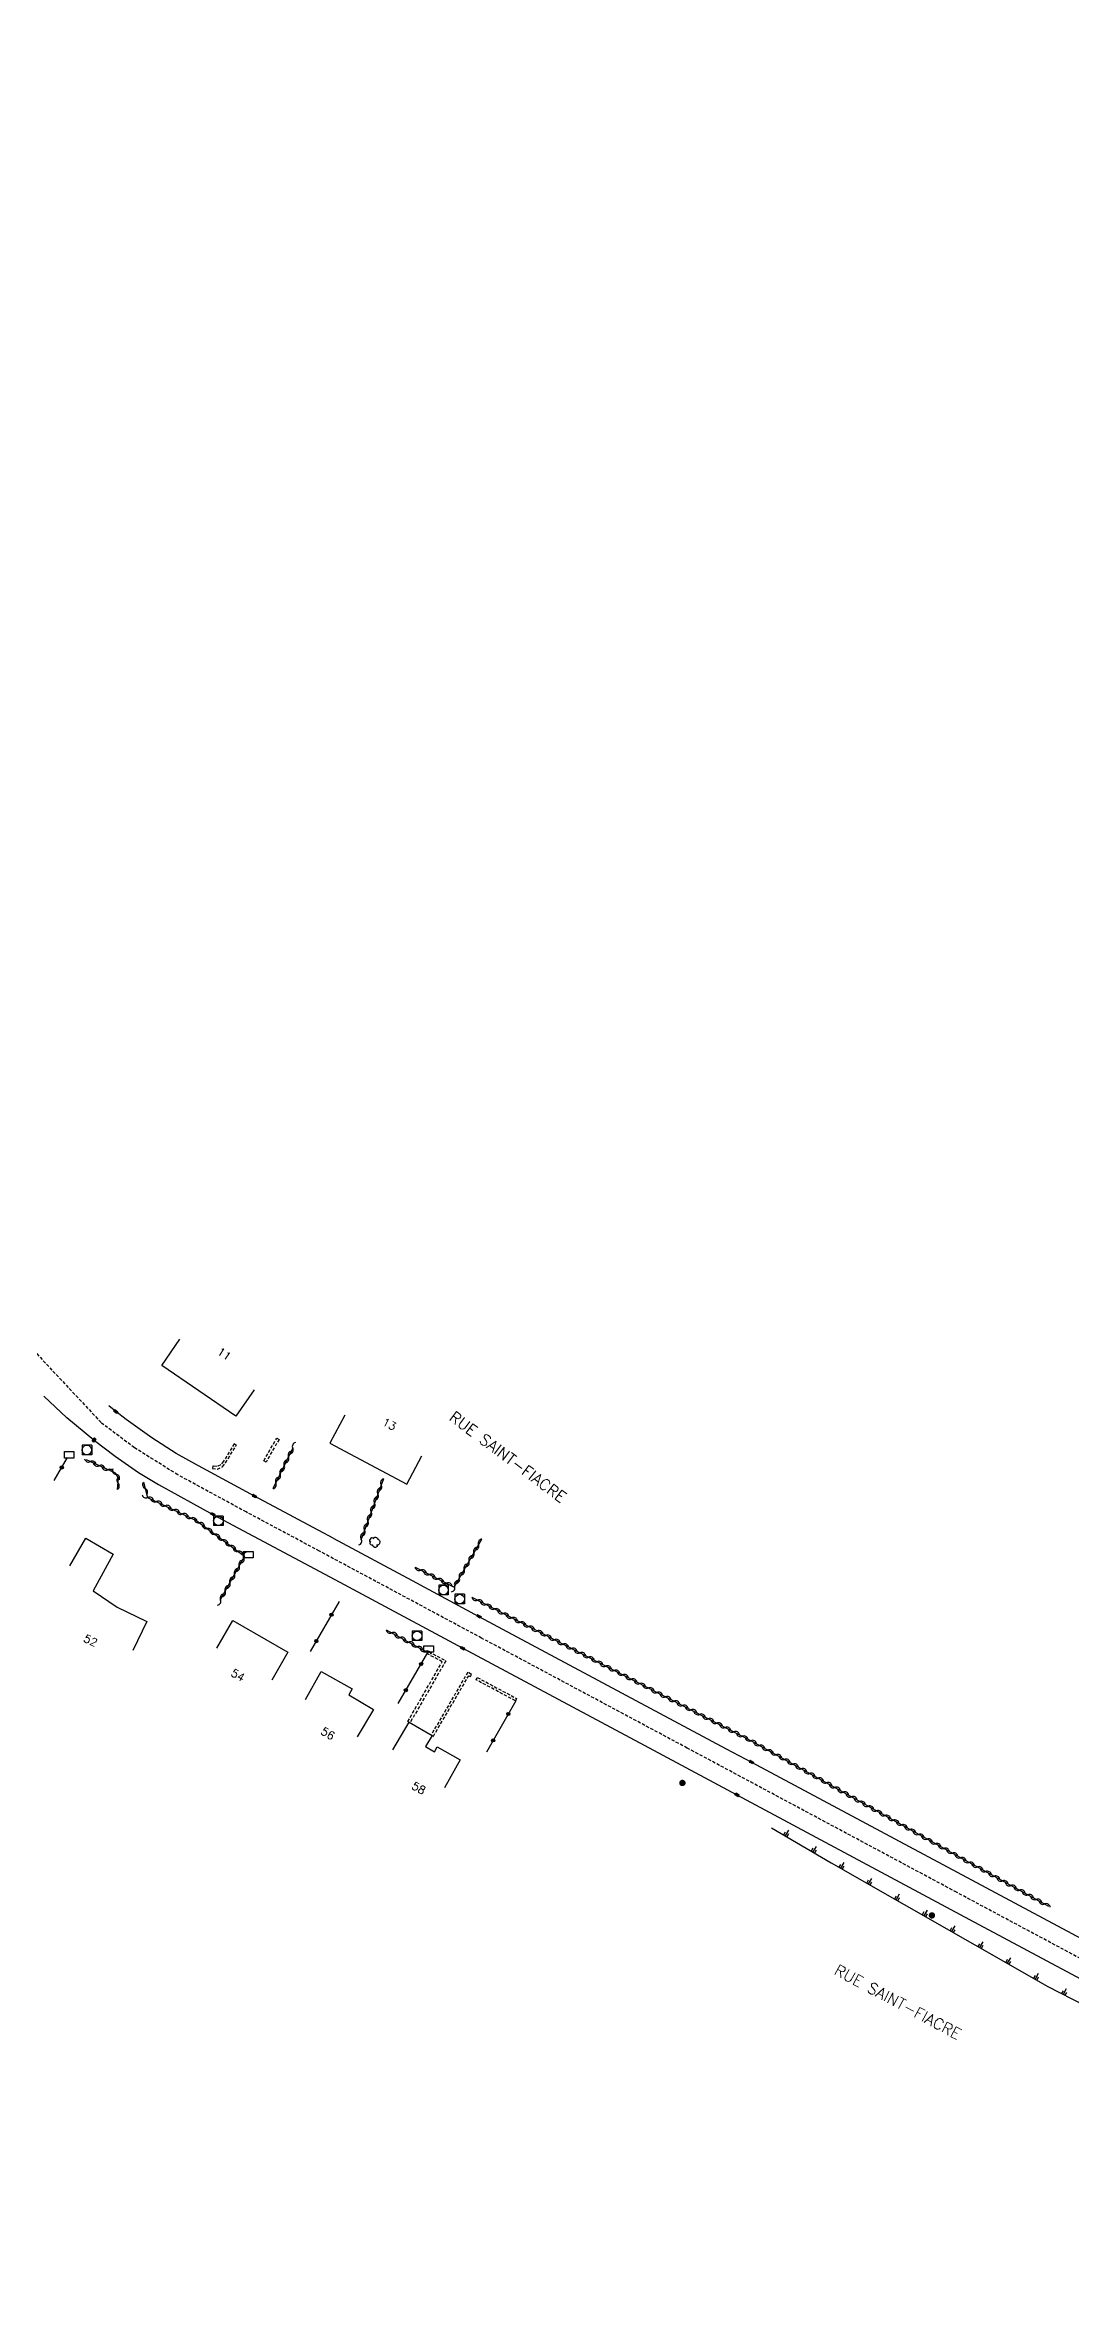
# Model space of a CAD drawing. Header units: millimetres. Extents: x 137000 to 138001, y 120999 to 122000.
# Drawn here: x 137299.1 to 137459.3, y 121647.6 to 122000 of the extents above; entities that cross this region are included whole.
import ezdxf
from ezdxf.enums import TextEntityAlignment as Align

# ---------------------------------------------------------------- set-up
doc = ezdxf.new("R2010")
doc.units = ezdxf.units.MM
doc.linetypes.add('DASHED', pattern=[0.75, 0.5, -0.25])
doc.layers.get('0').update_dxf_attribs({"linetype": 'CONTINUOUS'})
for name, color, linetype in [('W0001', 6, 'DASHED'), ('W0008', 7, 'CONTINUOUS'), ('W0100', 7, 'CONTINUOUS'), ('W0112', 1, 'DASHED'), ('W0211', 2, 'CONTINUOUS'), ('W0300', 7, 'CONTINUOUS'), ('W0310', 3, 'CONTINUOUS'), ('W0322', 7, 'CONTINUOUS'), ('W0400', 7, 'CONTINUOUS'), ('W0420', 7, 'CONTINUOUS'), ('W0700', 7, 'CONTINUOUS'), ('W0989', 7, 'CONTINUOUS'), ('W0991', 7, 'CONTINUOUS'), ('W1471', 7, 'CONTINUOUS'), ('W1473', 7, 'CONTINUOUS')]:
    doc.layers.add(name, color=color, linetype=linetype)
doc.styles.get("Standard").update_dxf_attribs({"font": 'romans.shx', "width": 0.85})

# ---------------------------------------------------------------- blocks, each defined once
blk = doc.blocks.new('T400')
for p, q in [((-0.15, 0.3), (0.15, 0.3)), ((-0.15, -0.25), (-0.15, 0.3)), ((-0.15, 0.15), (0.15, 0.15)), ((-0.15, 0), (0.15, 0)), ((0.15, 0.3), (0.15, -0.25)), ((-0.15, -0.15), (0.15, -0.15)), ((-0.15, -0.25), (-0.15, -0.3)), ((-0.15, -0.3), (0.15, -0.3)), ((0.15, -0.3), (0.15, -0.25))]:
    blk.add_line(p, q)
blk = doc.blocks.new('T420')
for p, q in [((0.75, 0.75), (-0.75, 0.75)), ((-0.75, 0.75), (-0.75, -0.75)), ((0.75, 0.75), (0.75, -0.75)), ((0.75, -0.75), (-0.75, -0.75))]:
    blk.add_line(p, q)
blk.add_ellipse((0, 0), major_axis=(-0.53, 0.53), ratio=1, start_param=3.926991, end_param=10.210176)
blk = doc.blocks.new('T1471')
at = {"color": 0, "linetype": 'Continuous', "flags": 128}
blk.add_lwpolyline([(-0.75, -0.5), (-0.75, 0.5), (0.75, 0.5), (0.75, -0.5), (-0.75, -0.5)], dxfattribs=at)
blk = doc.blocks.new('t322o')
at = {"color": 0, "linetype": 'Continuous'}
for radius in [0.25, 0.15]:
    blk.add_circle((0, 0), radius, dxfattribs=at)
blk = doc.blocks.new('t211o')
at = {"color": 0, "linetype": 'Continuous'}
for p, q in [((-0.29, 0.5), (-0.29, 0)), ((0, 1), (0, 0)), ((0.29, 0.5), (0.29, 0))]:
    blk.add_line(p, q, dxfattribs=at)
blk = doc.blocks.new('t310o')
at = {"color": 0, "linetype": 'Continuous'}
for centre, start, end in [((-0.5, 0.38), 216.8699, 323.1304), ((0.5, -0.37), 36.8699, 143.1303)]:
    blk.add_arc(centre, 0.625, start, end, dxfattribs=at)
blk = doc.blocks.new('T300')
for p, q in [((-0.8, 0.51), (-0.86, 0.34)), ((-0.86, 0.34), (-0.86, 0.17)), ((-0.86, 0.17), (-0.74, 0.06)), ((-0.69, 0.63), (-0.8, 0.51)), ((-0.8, -0.06), (-0.74, 0.06)), ((-0.74, 0.06), (-0.69, 0.11)), ((-0.57, 0.69), (-0.69, 0.63)), ((-0.46, 0.69), (-0.57, 0.69)), ((-0.29, 0.63), (-0.46, 0.69)), ((-0.29, 0.63), (-0.17, 0.74)), ((-0.23, 0.57), (-0.29, 0.63)), ((-0.17, 0.74), (-0.06, 0.8)), ((-0.06, 0.8), (0.06, 0.8)), ((0.06, 0.8), (0.23, 0.74)), ((0.23, 0.74), (0.34, 0.63)), ((0.34, 0.63), (0.4, 0.51)), ((0.46, 0.46), (0.34, 0.46)), ((0.4, 0.51), (0.4, 0.46)), ((0.57, 0.4), (0.46, 0.46)), ((0.57, 0.4), (0.69, 0.29)), ((0.69, 0.29), (0.74, 0.17)), ((0.74, 0.06), (0.69, -0.17)), ((0.74, 0.17), (0.74, 0.06)), ((-0.8, -0.17), (-0.8, -0.06)), ((-0.8, -0.23), (-0.8, -0.17)), ((-0.74, -0.34), (-0.8, -0.23)), ((-0.69, -0.4), (-0.74, -0.34)), ((-0.51, -0.46), (-0.69, -0.4)), ((-0.4, -0.46), (-0.51, -0.46)), ((-0.4, -0.46), (-0.34, -0.46)), ((-0.34, -0.46), (-0.34, -0.4)), ((-0.34, -0.51), (-0.34, -0.46)), ((-0.29, -0.63), (-0.34, -0.51)), ((-0.17, -0.74), (-0.29, -0.63)), ((-0.06, -0.8), (-0.17, -0.74)), ((0.06, -0.8), (-0.06, -0.8)), ((0.17, -0.74), (0.06, -0.8)), ((0.23, -0.69), (0.17, -0.74)), ((0.29, -0.46), (0.23, -0.46)), ((0.29, -0.63), (0.23, -0.69)), ((0.46, -0.4), (0.29, -0.46)), ((0.34, -0.51), (0.29, -0.63)), ((0.34, -0.51), (0.34, -0.46)), ((0.57, -0.34), (0.46, -0.4)), ((0.63, -0.29), (0.57, -0.34)), ((0.69, -0.17), (0.63, -0.29))]:
    blk.add_line(p, q)
blk = doc.blocks.new('T1473')
at = {"color": 0, "linetype": 'Continuous', "const_width": 0.5, "flags": 128}
blk.add_lwpolyline([(-0.25, 0, 1), (0.25, 0, 1)], format="xyb", close=True, dxfattribs=at)

msp = doc.modelspace()

# ---------------------------------------------------------------- linework, layer by layer
at = {"layer": 'W0001'}
for points in [[(137159.03, 122000), (137161.02, 121996.81), (137169.44, 121983.42), (137177.79, 121970.35), (137187.68, 121955.39), (137201.9, 121934.07), (137214.85, 121915.24), (137225.44, 121899.39), (137241.95, 121875.25), (137253.23, 121858.59), (137262.8, 121844.47), (137266.99, 121835.65), (137272.32, 121827.72), (137277.73, 121822.41), (137286.5, 121809.45), (137292.66, 121801.09), (137300.3, 121792.88), (137307.89, 121784.76)], [(137467.41, 121697.56), (137441.44, 121711.46), (137399.37, 121733.99), (137367.26, 121751.17), (137341.93, 121764.75), (137330.48, 121770.87), (137319.8, 121776.67), (137313.04, 121780.9), (137307.89, 121784.76)]]:
    msp.add_lwpolyline(points, dxfattribs=at)
at = {"layer": 'W0008'}
for points in [[(137306.71, 121782.1), (137302.45, 121785.58), (137298.9, 121788.96)], [(137344.06, 121766.76), (137331.77, 121773.33), (137323.01, 121778.06), (137319.54, 121779.99), (137315.73, 121782.43), (137311.75, 121785.29), (137310.11, 121786.57), (137309.01, 121787.46)], [(137306.77, 121782.05), (137310.01, 121779.58), (137313.65, 121777.06), (137316.81, 121775.14), (137325.28, 121770.5), (137344.31, 121760.33), (137364.3, 121749.58), (137392.66, 121734.46), (137407.14, 121726.7), (137444.89, 121706.43), (137463.13, 121696.68)], [(137344.07, 121766.76), (137356.41, 121760.19), (137366.83, 121754.56), (137405.44, 121733.88), (137409.4, 121731.8), (137463.91, 121702.61)]]:
    msp.add_lwpolyline(points, dxfattribs=at)
at = {"layer": 'W0100'}
for points in [[(137331.71, 121789.95), (137328.88, 121785.83), (137317.32, 121793.75), (137320.14, 121797.88)], [(137345.87, 121786.01), (137343.53, 121781.6), (137355.58, 121775.21), (137357.92, 121779.62)], [(137302.92, 121762.47), (137305.45, 121766.78), (137309.69, 121764.29), (137306.57, 121758.55), (137310.31, 121756.01), (137314.98, 121753.75), (137312.8, 121749.25)], [(137325.91, 121749.58), (137328.42, 121753.91), (137336.99, 121748.95), (137334.48, 121744.62)], [(137339.77, 121741.58), (137342.22, 121745.94), (137347.02, 121743.24), (137346.52, 121742.29), (137350.37, 121740.02), (137347.83, 121735.72)], [(137353.39, 121733.71), (137355.92, 121738.02), (137359.51, 121735.93), (137358.51, 121734.21), (137359.89, 121733.42), (137360.32, 121734.19), (137363.91, 121732.15), (137361.44, 121727.8)]]:
    msp.add_lwpolyline(points, dxfattribs=at)
at = {"layer": 'W0112'}
for p, q in [((137327.27, 121778.55), (137328.95, 121781.32)), ((137333.24, 121778.87), (137335.26, 121782.41)), ((137335.26, 121782.41), (137335.61, 121782.21)), ((137358.98, 121749.06), (137361.66, 121747.63)), ((137361.66, 121747.63), (137356.07, 121737.93)), ((137365.09, 121745.83), (137359.37, 121736.04)), ((137365.69, 121745.5), (137365.09, 121745.83)), ((137366.57, 121745.02), (137372.73, 121741.72)), ((137372.73, 121741.72), (137372.54, 121741.37))]:
    msp.add_line(p, q, dxfattribs=at)
for points in [[(137328.95, 121781.32), (137328.61, 121781.52), (137326.95, 121778.78), (137326.51, 121778.25), (137325.93, 121777.96)], [(137335.61, 121782.21), (137333.59, 121778.67), (137333.24, 121778.87)], [(137325.21, 121777.68), (137325.99, 121777.55), (137326.76, 121777.93), (137327.27, 121778.55)], [(137325.93, 121777.96), (137325.28, 121778.07), (137325.21, 121777.68)], [(137361.11, 121747.48), (137358.79, 121748.71), (137358.98, 121749.06)], [(137356.07, 121737.93), (137355.72, 121738.13), (137361.11, 121747.48)], [(137359.37, 121736.04), (137359.72, 121735.84), (137365.24, 121745.29)], [(137365.24, 121745.29), (137365.5, 121745.15), (137365.69, 121745.5)], [(137372.54, 121741.37), (137366.38, 121744.67), (137366.57, 121745.02)]]:
    msp.add_lwpolyline(points, dxfattribs=at)
at = {"layer": 'W0211'}
msp.add_lwpolyline([(137412.51, 121721.55), (137421.87, 121716.07), (137455.7, 121696.75), (137492.58, 121677.79), (137516.09, 121664.9), (137548.48, 121647.64)], dxfattribs=at)
at = {"layer": 'W0310'}
for p, q in [((137334.68, 121774.52), (137337.77, 121780.84)), ((137351.91, 121776.04), (137348.38, 121766.49)), ((137352.35, 121752.46), (137358.53, 121749.08))]:
    msp.add_line(p, q, dxfattribs=at)
for points in [[(137310.38, 121774.38), (137310.56, 121776.1), (137310.06, 121776.92), (137305.52, 121779.03)], [(137314.43, 121775.51), (137315.08, 121773.15), (137322.75, 121769.51), (137330.24, 121763.96), (137326.38, 121757.02)], [(137356.86, 121762.23), (137362.95, 121759.13), (137367.28, 121766.64)], [(137365.73, 121757.54), (137409.45, 121735.07), (137442.29, 121716.72), (137455.79, 121709.3)]]:
    msp.add_lwpolyline(points, dxfattribs=at)
at = {"layer": 'W0322'}
for p, q in [((137300.51, 121775.76), (137302.55, 121779.36)), ((137344.99, 121756.87), (137340.5, 121749.09)), ((137354.23, 121740.97), (137358.84, 121748.94)), ((137372.6, 121741.38), (137368.01, 121733.34))]:
    msp.add_line(p, q, dxfattribs=at)
at = {"layer": 'W0700'}
for p, q in [((137328.61, 121781.52), (137328.61, 121781.52)), ((137335.61, 121782.21), (137335.61, 121782.21)), ((137325.28, 121778.07), (137325.28, 121778.07)), ((137325.93, 121777.96), (137325.93, 121777.96)), ((137326.51, 121778.25), (137326.51, 121778.25)), ((137326.95, 121778.78), (137326.95, 121778.78)), ((137333.59, 121778.67), (137333.59, 121778.67)), ((137358.79, 121748.71), (137358.79, 121748.71)), ((137361.11, 121747.48), (137361.11, 121747.48)), ((137365.24, 121745.29), (137365.24, 121745.29)), ((137365.5, 121745.15), (137365.5, 121745.15)), ((137366.38, 121744.67), (137366.38, 121744.67)), ((137372.54, 121741.37), (137372.54, 121741.37)), ((137355.72, 121738.13), (137355.72, 121738.13)), ((137359.72, 121735.84), (137359.72, 121735.84))]:
    msp.add_line(p, q, dxfattribs=at)

# ---------------------------------------------------------------- block references
at = {"layer": 'W0211'}
for p, rotation in [((137414.67, 121720.29), 329.6389146882004), ((137418.98, 121717.76), 329.6389146882004), ((137423.31, 121715.25), 330.2661386876147), ((137427.65, 121712.77), 330.2661386876147), ((137431.99, 121710.29), 330.2661386876147), ((137436.33, 121707.81), 330.2661386876147), ((137440.67, 121705.33), 330.2661386876147), ((137445.02, 121702.85), 330.2661386876147), ((137449.36, 121700.37), 330.2661386876147), ((137453.7, 121697.89), 330.2661386876147), ((137458.1, 121695.51), 332.7909725299621)]:
    msp.add_blockref('t211o', p, dxfattribs=dict(at, rotation=rotation))
at = {"layer": 'W0300'}
msp.add_blockref('T300', (137350.63, 121766.13), dxfattribs=at)
at = {"layer": 'W0310'}
for p, rotation in [((137337.1, 121779.46), 63.94456583742961), ((137337.76, 121780.81), 63.94456583742961), ((137306.15, 121778.74), 155.0778335415788), ((137307.51, 121778.1), 155.0778335415788), ((137308.87, 121777.47), 155.0778335415788), ((137310.16, 121776.76), 121.5254735275261), ((137310.48, 121775.37), 83.87156373909893), ((137335.12, 121775.41), 63.94456583742961), ((137335.78, 121776.76), 63.94456583742961), ((137336.44, 121778.11), 63.94456583742961), ((137315.12, 121773.13), 334.5967162709675), ((137314.69, 121774.55), 285.3392194649447), ((137316.47, 121772.49), 334.5967162709675), ((137350.52, 121772.28), 249.7089809702308), ((137351.04, 121773.69), 249.7089809702308), ((137351.56, 121775.1), 249.7089809702308), ((137317.83, 121771.84), 334.5967162709675), ((137319.18, 121771.2), 334.5967162709675), ((137320.54, 121770.55), 334.5967162709675), ((137321.89, 121769.91), 334.5967162709675), ((137323.19, 121769.18), 323.5149442935076), ((137349.48, 121769.47), 249.7089809702308), ((137350, 121770.88), 249.7089809702308), ((137324.4, 121768.28), 323.5149442935076), ((137325.6, 121767.39), 323.5149442935076), ((137326.81, 121766.5), 323.5149442935076), ((137328.02, 121765.61), 323.5149442935076), ((137348.44, 121766.66), 249.7089809702308), ((137348.96, 121768.06), 249.7089809702308), ((137366.78, 121765.77), 60.02148052136931), ((137329.22, 121764.72), 323.5149442935076), ((137329.4, 121762.45), 240.8991904939862), ((137330.13, 121763.76), 240.8991904939862), ((137357.75, 121761.77), 333.0749614594481), ((137364.54, 121761.88), 60.02148052136931), ((137365.29, 121763.18), 60.02148052136931), ((137366.04, 121764.47), 60.02148052136931), ((137327.21, 121758.52), 240.8991904939862), ((137327.94, 121759.83), 240.8991904939862), ((137328.67, 121761.14), 240.8991904939862), ((137359.09, 121761.09), 333.0749614594481), ((137360.43, 121760.41), 333.0749614594481), ((137361.77, 121759.74), 333.0749614594481), ((137363.04, 121759.28), 60.02148052136931), ((137363.79, 121760.58), 60.02148052136931), ((137326.48, 121757.21), 240.8991904939862), ((137366.61, 121757.08), 332.7999208788402), ((137367.95, 121756.39), 332.7999208788402), ((137369.28, 121755.71), 332.7999208788402), ((137370.62, 121755.02), 332.7999208788402), ((137353.22, 121751.98), 331.331729085005), ((137354.54, 121751.26), 331.331729085005), ((137371.95, 121754.34), 332.7999208788402), ((137373.29, 121753.65), 332.7999208788402), ((137374.62, 121752.96), 332.7999208788402), ((137375.95, 121752.28), 332.7999208788402), ((137377.29, 121751.59), 332.7999208788402), ((137355.86, 121750.54), 331.331729085005), ((137357.17, 121749.82), 331.331729085005), ((137358.49, 121749.1), 331.331729085005), ((137378.62, 121750.91), 332.7999208788402), ((137379.96, 121750.22), 332.7999208788402), ((137381.29, 121749.54), 332.7999208788402), ((137382.62, 121748.85), 332.7999208788402), ((137383.96, 121748.17), 332.7999208788402), ((137385.29, 121747.48), 332.7999208788402), ((137386.63, 121746.79), 332.7999208788402), ((137387.96, 121746.11), 332.7999208788402), ((137389.3, 121745.42), 332.7999208788402), ((137390.63, 121744.74), 332.7999208788402), ((137391.96, 121744.05), 332.7999208788402), ((137393.3, 121743.37), 332.7999208788402), ((137394.63, 121742.68), 332.7999208788402), ((137395.97, 121741.99), 332.7999208788402), ((137397.3, 121741.31), 332.7999208788402), ((137398.63, 121740.62), 332.7999208788402), ((137399.97, 121739.94), 332.7999208788402), ((137401.3, 121739.25), 332.7999208788402), ((137402.64, 121738.57), 332.7999208788402), ((137403.97, 121737.88), 332.7999208788402), ((137405.3, 121737.2), 332.7999208788402), ((137406.64, 121736.51), 332.7999208788402), ((137407.97, 121735.82), 332.7999208788402), ((137409.31, 121735.14), 332.7999208788402), ((137410.62, 121734.41), 330.815590893525), ((137411.93, 121733.68), 330.815590893525), ((137413.24, 121732.95), 330.815590893525), ((137414.55, 121732.22), 330.815590893525), ((137415.86, 121731.49), 330.815590893525), ((137417.17, 121730.75), 330.815590893525), ((137418.48, 121730.02), 330.815590893525), ((137419.79, 121729.29), 330.815590893525), ((137421.1, 121728.56), 330.815590893525), ((137422.41, 121727.83), 330.815590893525), ((137423.71, 121727.1), 330.815590893525), ((137425.02, 121726.37), 330.815590893525), ((137426.33, 121725.63), 330.815590893525), ((137427.64, 121724.9), 330.815590893525), ((137428.95, 121724.17), 330.815590893525), ((137430.26, 121723.44), 330.815590893525), ((137431.57, 121722.71), 330.815590893525), ((137432.88, 121721.98), 330.815590893525), ((137434.19, 121721.25), 330.815590893525), ((137435.5, 121720.51), 330.815590893525), ((137436.81, 121719.78), 330.815590893525), ((137438.12, 121719.05), 330.815590893525), ((137439.43, 121718.32), 330.815590893525), ((137440.74, 121717.59), 330.815590893525), ((137442.05, 121716.86), 330.815590893525), ((137443.36, 121716.13), 331.1901063055452), ((137444.68, 121715.41), 331.1901063055452), ((137445.99, 121714.69), 331.1901063055452), ((137447.31, 121713.96), 331.1901063055452), ((137448.62, 121713.24), 331.1901063055452), ((137449.93, 121712.52), 331.1901063055452), ((137451.25, 121711.8), 331.1901063055452), ((137452.56, 121711.07), 331.1901063055452), ((137453.88, 121710.35), 331.1901063055452), ((137455.19, 121709.63), 331.1901063055452)]:
    msp.add_blockref('t310o', p, dxfattribs=dict(at, rotation=rotation))
at = {"layer": 'W0322'}
for p, rotation in [((137301.68, 121777.83), 60.47690950293673), ((137343.8, 121754.82), 240.027338091576), ((137341.43, 121750.7), 240.027338091576), ((137357.8, 121747.13), 59.93123488859192), ((137355.42, 121743.02), 59.93123488859192), ((137371.42, 121739.32), 240.2442641649223), ((137369.06, 121735.19), 240.2442641649223)]:
    msp.add_blockref('t322o', p, dxfattribs=dict(at, rotation=rotation))
at = {"layer": 'W0400'}
for p, rotation in [((137310.11, 121786.57), 231.9915172686082), ((137306.71, 121782.1), 140.7617477401203), ((137331.77, 121773.33), 241.8755019098677), ((137325.28, 121770.5), 61.25196407080909), ((137366.83, 121754.56), 241.6322214276628), ((137364.3, 121749.58), 61.73702932659089), ((137409.4, 121731.8), 242.3542159622656), ((137407.14, 121726.7), 61.8207127410288)]:
    msp.add_blockref('T400', p, dxfattribs=dict(at, rotation=rotation))
at = {"layer": 'W0420'}
for p in [(137305.6, 121780.54), (137326.15, 121769.49), (137361.3, 121758.68), (137363.84, 121757.26), (137357.18, 121751.52)]:
    msp.add_blockref('T420', p, dxfattribs=at)
at = {"layer": 'W1471'}
for p in [(137302.84, 121779.79), (137330.84, 121764.19), (137359, 121749.48)]:
    msp.add_blockref('T1471', p, dxfattribs=at)
at = {"layer": 'W1473'}
for p in [(137398.62, 121728.54), (137437.59, 121707.85)]:
    msp.add_blockref('T1473', p, dxfattribs=at)

# ---------------------------------------------------------------- texts
at = {"layer": 'W0989'}
for rotation, p in [(323.2315, (137371.36, 121779.47)), (331.8337, (137432.27, 121694.33))]:
    msp.add_text('RUE SAINT-FIACRE', height=1.75, rotation=rotation, dxfattribs=at).set_placement(p, align=Align.MIDDLE)
at = {"layer": 'W0991'}
for s, rotation, p in [('11', 325.5783, (137327.06, 121795.57)), ('13', 332.055, (137352.84, 121784.59)), ('52', 334.1822, (137306.19, 121750.79)), ('54', 329.9414, (137329.2, 121745.37)), ('56', 329.5169, (137343.25, 121736.26)), ('58', 330.3975, (137357.44, 121727.74))]:
    msp.add_text(s, height=1.25, rotation=rotation, dxfattribs=at).set_placement(p, align=Align.MIDDLE)

doc.saveas('drawing.dxf')
